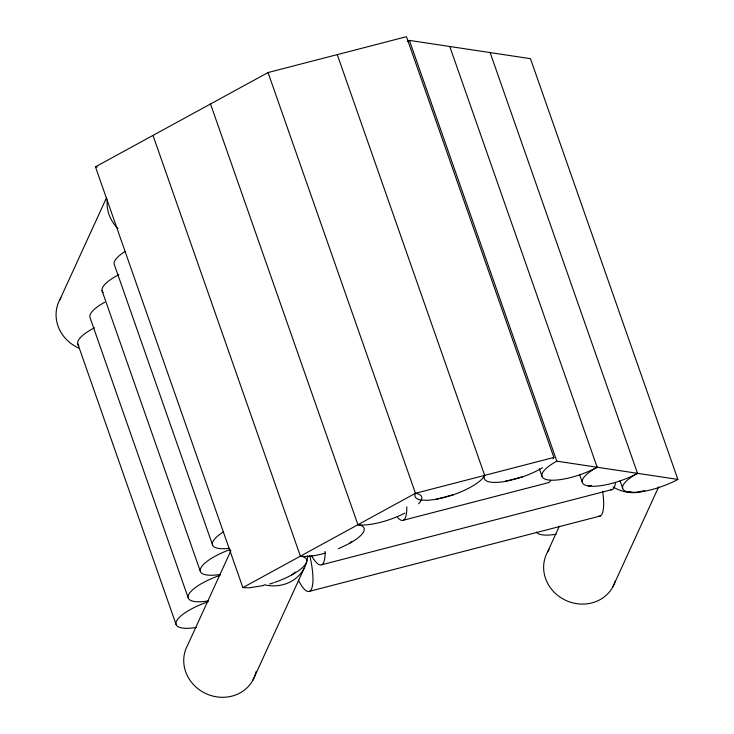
<?xml version="1.0" encoding="UTF-8"?>
<svg xmlns="http://www.w3.org/2000/svg" width="734" height="734" viewBox="0 0 734 734"><rect width="100%" height="100%" fill="white"/><g stroke="black" fill="none" stroke-linecap="round" stroke-linejoin="round"><path stroke-width="1.1" d="M59.849 299.711L106.568 197.666M230.889 550.693L187.509 645.452A37.03 34.039 24.6 0 0 208.465 694.676A37.03 34.039 24.6 0 0 256.074 671.665M252.991 680.005L304.004 568.584M547.417 552.252L559.336 526.223M612.899 586.805L658.664 486.844M291.811 574.915L295.233 572.034M338.291 548.674A37.03 10.927 -19.3 0 0 341.2 547.454L349.338 543.49L351.907 541.325M263.708 585.53L249.065 587.842L242.862 587.595L95.457 166.838L268.048 72.547L406.471 36.7L553.876 457.456A37.03 10.927 -19.3 0 1 553.06 458.888M242.862 587.595L415.453 493.294L553.876 457.456M644.773 490.734L635.13 492.34L628.928 492.092A37.03 10.927 -19.3 0 1 637.516 473.329L490.11 52.573M445.006 497.294L453.153 494.826A37.03 10.927 -19.3 0 0 484.669 475.375A37.03 10.927 -19.3 0 0 504.451 481.55L512.103 479.908M513.204 479.678L522.36 476.907A37.03 10.927 -19.3 0 0 542.536 467.677M268.048 72.547L415.453 493.294A37.03 10.927 -19.3 0 0 421.298 500.056L427.5 500.304L435.234 499.469L453.153 494.826M504.451 481.55L522.36 476.907M403.351 520.232L548.702 482.596A37.03 9.67 75.5 0 0 550.674 480.302M321.666 564.767L612.367 489.495M309.528 591.301L600.219 516.03M435.234 499.469L443.987 497.597M449.758 46.49L597.164 467.246A37.03 10.927 -19.3 0 0 588.576 486L591.347 485.449M628.928 492.092L630.772 491.725M407.315 41.581A37.03 10.927 -19.3 0 1 409.407 40.407L530.462 58.665L677.867 479.412A37.03 10.927 -19.3 0 1 642.865 491.505A37.03 34.039 24.6 0 1 613.101 487.009M409.407 40.407L556.812 461.163L677.867 479.412M620.037 480.889L622.689 488.459M579.686 474.806L582.337 482.376M539.334 468.723L541.986 476.293M337.264 54.619L484.669 475.375M210.52 103.971L357.926 524.727A37.03 10.927 -19.3 0 1 349.338 543.49M152.993 135.405L300.399 556.161A37.03 10.927 -19.3 0 1 274.718 582.365M212.502 544.811L114.229 264.313A37.03 10.927 -19.3 0 1 124.982 251.56M102.081 290.838L200.354 571.346M188.207 597.871L89.933 317.372A37.03 10.927 -19.3 0 1 104.76 302.234M77.795 343.897L176.059 624.395M196.235 627.442A37.03 10.927 -19.3 0 1 176.454 621.276A37.03 10.927 -19.3 0 1 207.97 601.816M78.859 345.54A37.03 10.927 -19.3 0 1 94.53 327.749M208.383 600.917A37.03 10.927 -19.3 0 1 188.601 594.742A37.03 10.927 -19.3 0 1 220.117 575.291M220.53 574.383A37.03 10.927 -19.3 0 1 200.584 568.593A37.03 10.927 -19.3 0 1 230.237 549.482M103.155 292.481A37.03 10.927 -19.3 0 1 118.825 274.69M229.201 548.344A37.03 10.927 -19.3 0 1 223.255 532.058M273.709 582.713A37.03 10.927 -19.3 0 1 269.617 584.007M97.328 167.04A37.03 10.927 -19.3 0 1 95.457 166.838M325.098 553.17A37.03 10.927 -19.3 0 1 300.399 556.161M415.453 493.294A37.03 10.927 -19.3 0 1 418.545 503.79M404.948 513.075A37.03 10.927 -19.3 0 1 357.926 524.727M556.143 534.251A37.03 10.927 -19.3 0 1 536.37 532.067M307.711 555.803A37.03 34.039 24.6 0 1 264.093 584.704M615.431 580.622A37.03 34.039 24.6 0 1 565.593 600.293A37.03 34.039 24.6 0 1 549.151 549.408M309.757 555.61A37.03 9.67 75.5 0 1 311.482 589.026A37.03 9.67 75.5 0 1 298.417 580.154M602.605 491.275A37.03 9.67 75.5 0 1 598.522 516.204M325.107 551.372A37.03 9.67 75.5 0 1 311.546 555.528M615.505 482.633A37.03 9.67 75.5 0 1 610.67 489.679M406.792 506.836A37.03 9.67 75.5 0 1 397.608 517.534M637.516 473.329A37.03 10.927 -19.3 0 1 588.576 486M597.164 467.246A37.03 10.927 -19.3 0 1 548.225 479.917A37.03 10.927 -19.3 0 1 556.812 461.163M79.3 348.32A37.03 34.039 24.6 0 1 60.968 297.793M117.935 228.568A37.03 34.039 24.6 0 1 107.256 199.942"/></g></svg>
